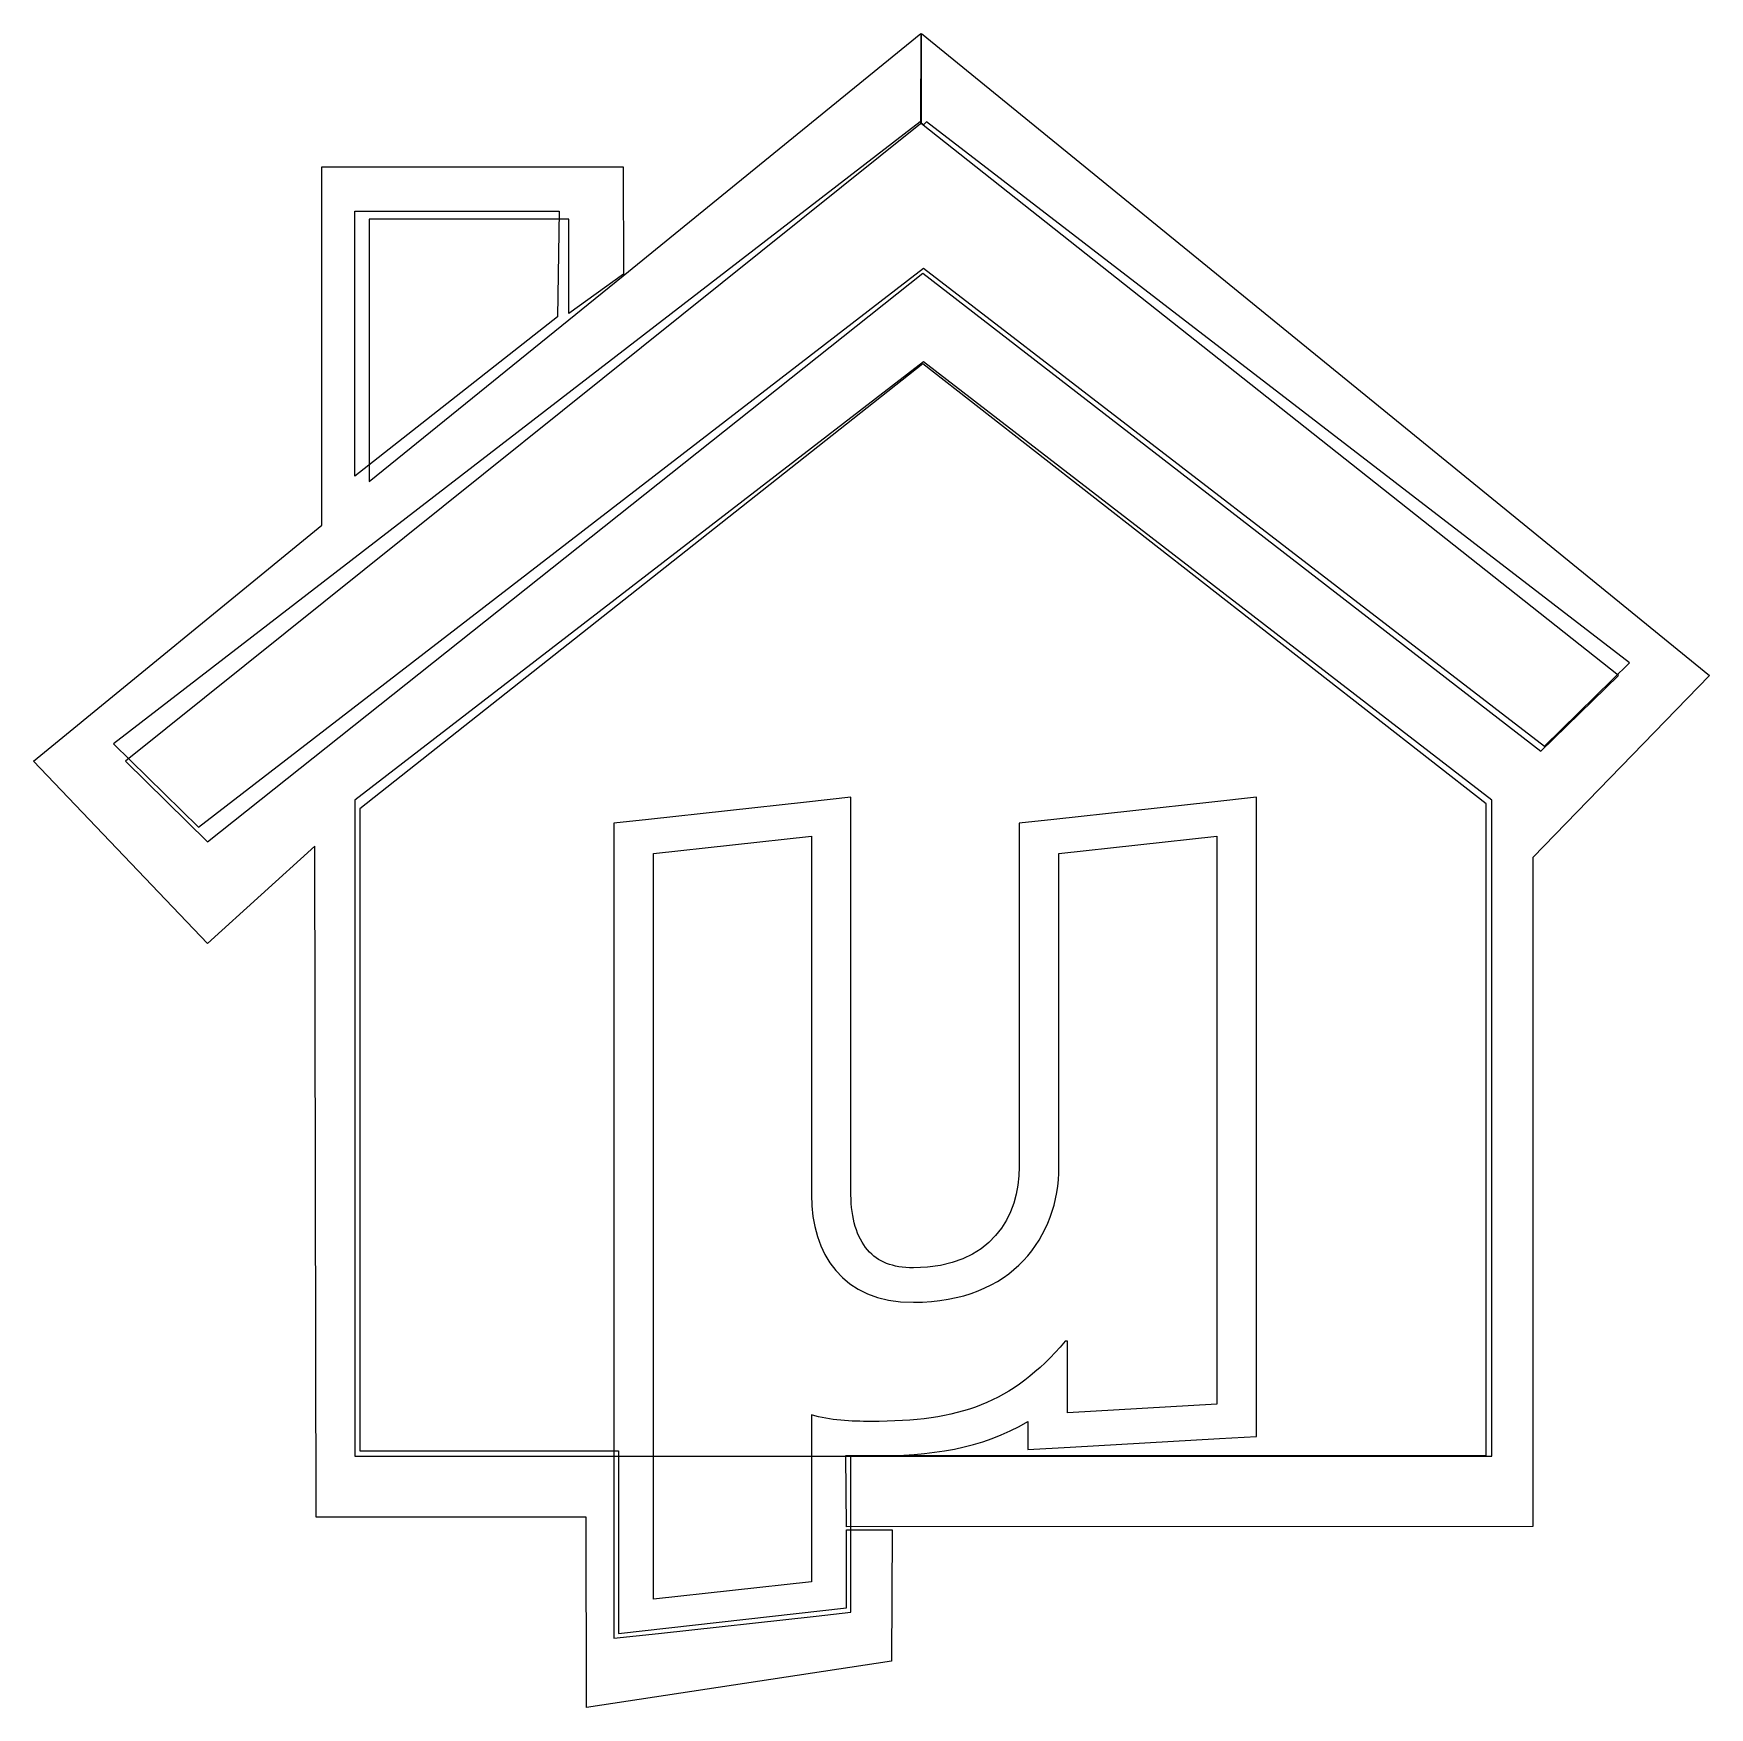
# Model space of a CAD drawing. Extents: x 32.9 to 82.7, y 37.7 to 87.3.
import ezdxf

# ---------------------------------------------------------------- set-up
doc = ezdxf.new("R2010")
doc.units = 0
doc.layers.add('Calque', color=7, linetype='CONTINUOUS')
doc.layers.add('µCtrl', color=7, linetype='CONTINUOUS')

msp = doc.modelspace()

# ---------------------------------------------------------------- linework, layer by layer
at = {"layer": 'Calque', "color": 7}
msp.add_lwpolyline([(59.266667, 84.666669), (35.663152, 65.757781), (38.1, 63.359002), (59.332822, 80.240084), (77.677893, 66.051766), (79.982308, 68.297781), (59.294889, 84.666669), (59.294889, 87.347781), (82.68407, 68.297781), (77.44035, 62.898932), (77.44035, 43.043382), (57.065333, 43.033555), (57.048806, 45.155558), (76.058889, 45.155558), (76.058889, 64.487637), (59.332822, 77.543519), (42.615556, 64.346669), (42.615556, 45.296669), (50.292, 45.296669), (50.292, 39.877151), (57.065333, 40.630732), (57.065333, 42.952458), (58.42, 42.952484), (58.405291, 39.05276), (49.344975, 37.677731), (49.339523, 43.321114), (41.322131, 43.321114), (41.278285, 63.237192), (38.1, 60.349071), (32.930829, 65.757781), (41.486667, 72.759296), (41.486667, 83.396669), (50.43851, 83.396669), (50.44554, 80.208236), (48.824444, 79.043121), (48.824444, 81.844447), (42.897778, 81.844447), (42.897778, 74.058475), (50.439024, 80.153792), (59.276149, 87.347781), (59.266667, 84.666669)], dxfattribs=at)
at = {"layer": 'µCtrl', "color": 7}
for points in [[(59.249073, 84.729935), (35.307823, 66.272413), (37.82941, 63.795662), (59.346948, 80.385152), (77.790752, 66.201783), (80.307823, 68.67878), (59.43974, 84.729935), (59.346948, 84.636115), (59.249073, 84.729935), (59.249073, 84.729935)], [(59.249073, 84.729935), (35.307823, 66.272413), (37.82941, 63.795662), (59.346948, 80.385152), (77.790752, 66.201783), (80.307823, 68.67878), (59.43974, 84.729935), (59.346948, 84.636115), (59.249073, 84.729935), (59.249073, 84.729935)], [(42.466445, 82.073137), (48.535327, 82.073137), (48.482908, 78.943255), (42.466445, 74.211231), (42.466445, 82.073137), (42.466445, 82.073137)], [(42.466445, 82.073137), (48.535327, 82.073137), (48.482908, 78.943255), (42.466445, 74.211231), (42.466445, 82.073137), (42.466445, 82.073137)], [(76.21804, 64.602262), (59.34691, 77.610717), (42.466463, 64.5971), (42.465993, 45.134768), (76.21804, 45.134768), (76.21804, 64.602262), (76.21804, 64.602262)], [(76.21804, 64.602262), (59.34691, 77.610717), (42.466463, 64.5971), (42.465993, 45.134768), (76.21804, 45.134768), (76.21804, 64.602262), (76.21804, 64.602262)], [(57.198685, 64.688199), (55.875214, 64.543004), (51.185799, 64.028513), (50.156516, 63.915602), (50.156516, 63.012313), (50.156516, 40.891245), (50.156516, 39.729933), (51.479893, 39.874964), (56.169308, 40.389291), (57.198685, 40.502202), (57.198685, 41.405491), (57.198685, 45.152533)], [(57.198685, 64.688199), (55.875214, 64.543004), (51.185799, 64.028513), (50.156516, 63.915602), (50.156516, 63.012313), (50.156516, 40.891245), (50.156516, 39.729933), (51.479893, 39.874964), (56.169308, 40.389291), (57.198685, 40.502202), (57.198685, 41.405491), (57.198685, 45.152533)], [(57.198685, 52.884894), (57.198685, 63.526804), (57.198685, 64.688199), (57.198685, 64.688199)], [(57.198685, 52.884894), (57.198685, 63.526804), (57.198685, 64.688199), (57.198685, 64.688199)], [(62.453044, 46.162341), (62.453044, 45.327389), (63.707533, 45.400069), (68.139651, 45.656945), (69.237917, 45.720611), (69.237917, 46.678881), (69.237917, 63.526804), (69.237917, 64.688199), (67.914446, 64.543004), (63.224183, 64.028513), (62.194806, 63.915602), (62.194806, 63.012313), (62.194806, 53.720419)], [(62.453044, 46.162341), (62.453044, 45.327389), (63.707533, 45.400069), (68.139651, 45.656945), (69.237917, 45.720611), (69.237917, 46.678881), (69.237917, 63.526804), (69.237917, 64.688199), (67.914446, 64.543004), (63.224183, 64.028513), (62.194806, 63.915602), (62.194806, 63.012313), (62.194806, 53.720419)], [(56.022308, 46.357682), (56.022308, 41.405491), (51.332893, 40.891245), (51.332893, 63.012313), (56.022308, 63.526804), (56.022308, 52.884894)], [(56.022308, 46.357682), (56.022308, 41.405491), (51.332893, 40.891245), (51.332893, 63.012313), (56.022308, 63.526804), (56.022308, 52.884894)], [(56.022308, 46.357658), (56.022308, 41.405466), (51.332893, 40.891221), (51.332893, 63.012289), (56.022308, 63.52678), (56.022308, 52.884869)], [(56.022308, 46.357658), (56.022308, 41.405466), (51.332893, 40.891221), (51.332893, 63.012289), (56.022308, 63.52678), (56.022308, 52.884869)], [(63.371183, 53.720419), (63.371183, 63.012313), (68.06154, 63.526804)], [(63.371183, 53.720419), (63.371183, 63.012313), (68.06154, 63.526804)], [(63.371183, 53.720395), (63.371183, 63.012289), (68.06154, 63.52678), (68.06154, 46.678938), (63.629421, 46.422061), (63.629421, 46.422061)], [(63.371183, 53.720395), (63.371183, 63.012289), (68.06154, 63.52678), (68.06154, 46.678938), (63.629421, 46.422061), (63.629421, 46.422061)], [(68.06154, 63.526804), (68.06154, 46.678881), (63.629421, 46.422086), (63.629421, 48.54429), (63.555639, 48.54429)], [(68.06154, 63.526804), (68.06154, 46.678881), (63.629421, 46.422086), (63.629421, 48.54429), (63.555639, 48.54429)], [(63.629421, 46.422061), (63.629421, 48.544265), (63.555639, 48.544265)], [(63.629421, 46.422061), (63.629421, 48.544265), (63.555639, 48.544265)]]:
    msp.add_lwpolyline(points, dxfattribs=at)
for points in [[(62.194806, 53.720419), (62.194806, 52.272568), (61.368895, 50.725408), (59.050585, 50.725408)], [(59.050585, 49.701178), (62.004798, 49.701178), (63.371183, 51.662865), (63.371183, 53.720419)], [(62.194806, 53.720419), (62.194806, 52.272568), (61.368895, 50.725408), (59.050585, 50.725408)], [(59.050585, 49.701178), (62.004798, 49.701178), (63.371183, 51.662865), (63.371183, 53.720419)], [(59.050585, 49.701235), (62.004798, 49.701235), (63.371183, 51.66284), (63.371183, 53.720395)], [(59.050585, 49.701235), (62.004798, 49.701235), (63.371183, 51.66284), (63.371183, 53.720395)], [(56.022308, 52.884894), (56.022308, 51.148292), (56.945529, 49.701178), (59.050585, 49.701178)], [(56.022308, 52.884894), (56.022308, 51.148292), (56.945529, 49.701178), (59.050585, 49.701178)], [(56.022308, 52.884869), (56.022308, 51.148349), (56.945529, 49.701235), (59.050585, 49.701235)], [(56.022308, 52.884869), (56.022308, 51.148349), (56.945529, 49.701235), (59.050585, 49.701235)], [(57.691352, 51.252681), (57.373636, 51.624927), (57.198685, 52.204641), (57.198685, 52.884894)], [(57.691352, 51.252681), (57.373636, 51.624927), (57.198685, 52.204641), (57.198685, 52.884894)], [(59.050585, 50.725408), (58.430117, 50.725408), (57.998245, 50.892972), (57.691352, 51.252681)], [(59.050585, 50.725408), (58.430117, 50.725408), (57.998245, 50.892972), (57.691352, 51.252681)], [(63.555639, 48.54429), (61.968283, 46.678881), (60.416689, 46.16439), (57.794873, 46.16439)], [(63.555639, 48.54429), (61.968283, 46.678881), (60.416689, 46.16439), (57.794873, 46.16439)], [(63.555639, 48.544265), (61.968283, 46.678938), (60.416689, 46.164365), (57.794873, 46.164365)], [(63.555639, 48.544265), (61.968283, 46.678938), (60.416689, 46.164365), (57.794873, 46.164365)], [(57.794873, 46.16439), (57.203956, 46.16439), (56.576711, 46.197001), (56.022308, 46.357682)], [(57.794873, 46.16439), (57.203956, 46.16439), (56.576711, 46.197001), (56.022308, 46.357682)], [(57.794873, 46.164365), (57.203956, 46.164365), (56.576711, 46.196977), (56.022308, 46.357658)], [(57.794873, 46.164365), (57.203956, 46.164365), (56.576711, 46.196977), (56.022308, 46.357658)], [(57.794873, 45.14016), (59.566497, 45.14016), (61.066237, 45.345579), (62.453044, 46.162341)], [(57.794873, 45.14016), (59.566497, 45.14016), (61.066237, 45.345579), (62.453044, 46.162341)], [(57.198685, 45.152533), (57.410433, 45.1427), (57.611264, 45.14016), (57.794873, 45.14016)], [(57.198685, 45.152533), (57.410433, 45.1427), (57.611264, 45.14016), (57.794873, 45.14016)]]:
    msp.add_open_spline(points, degree=3, dxfattribs=at)

doc.saveas('drawing.dxf')
